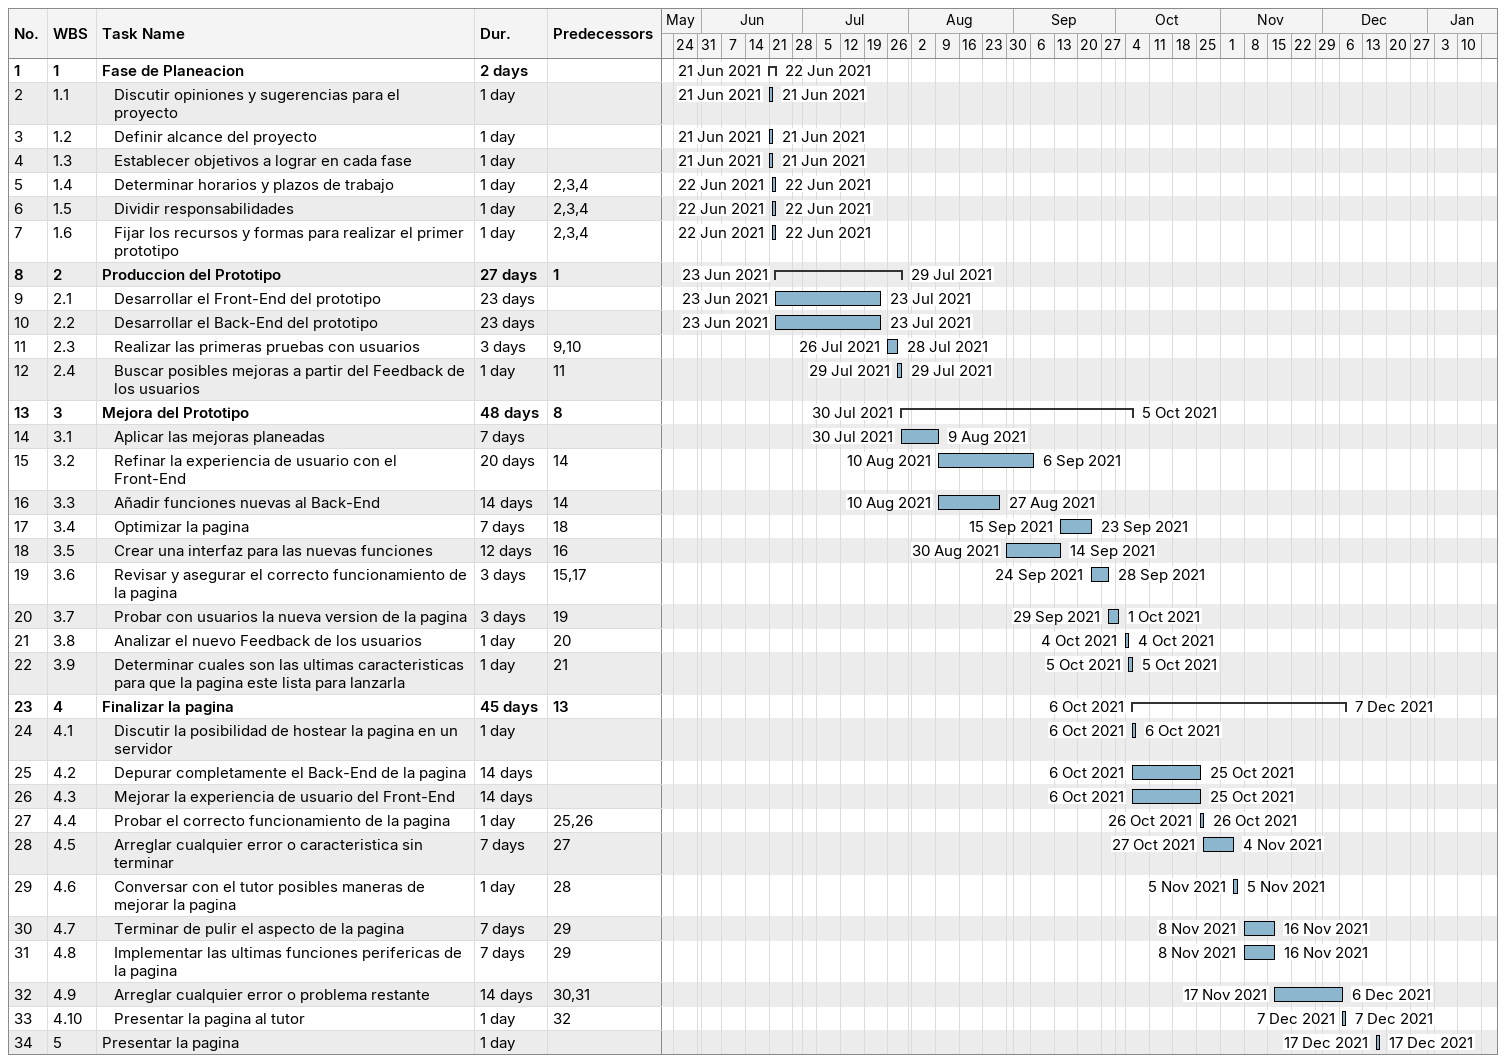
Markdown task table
| ID | WBS | Task | Duration | Start | Finish | Predecessors |
|---|---|---|---|---|---|---|
| 1 | 1 | **Fase de Planeacion** | 2d | 2021-06-21 | 2021-06-22 |  |
| 2 | 1.1 | Discutir opiniones y sugerencias para el proyecto | 1d | 2021-06-21 | 2021-06-21 |  |
| 3 | 1.2 | Definir alcance del proyecto | 1d | 2021-06-21 | 2021-06-21 |  |
| 4 | 1.3 | Establecer objetivos a lograr en cada fase | 1d | 2021-06-21 | 2021-06-21 |  |
| 5 | 1.4 | Determinar horarios y plazos de trabajo | 1d | 2021-06-22 | 2021-06-22 | 2, 3, 4 |
| 6 | 1.5 | Dividir responsabilidades | 1d | 2021-06-22 | 2021-06-22 | 2, 3, 4 |
| 7 | 1.6 | Fijar los recursos y formas para realizar el primer prototipo | 1d | 2021-06-22 | 2021-06-22 | 2, 3, 4 |
| 8 | 2 | **Produccion del Prototipo** | 27d | 2021-06-23 | 2021-07-29 | 1 |
| 9 | 2.1 | Desarrollar el Front-End del prototipo | 23d | 2021-06-23 | 2021-07-23 |  |
| 10 | 2.2 | Desarrollar el Back-End del prototipo | 23d | 2021-06-23 | 2021-07-23 |  |
| 11 | 2.3 | Realizar las primeras pruebas con usuarios | 3d | 2021-07-26 | 2021-07-28 | 9, 10 |
| 12 | 2.4 | Buscar posibles mejoras a partir del Feedback de los usuarios | 1d | 2021-07-29 | 2021-07-29 | 11 |
| 13 | 3 | **Mejora del Prototipo** | 48d | 2021-07-30 | 2021-10-05 | 8 |
| 14 | 3.1 | Aplicar las mejoras planeadas | 7d | 2021-07-30 | 2021-08-09 |  |
| 15 | 3.2 | Refinar la experiencia de usuario con el Front-End | 20d | 2021-08-10 | 2021-09-06 | 14 |
| 16 | 3.3 | Añadir funciones nuevas al Back-End | 14d | 2021-08-10 | 2021-08-27 | 14 |
| 17 | 3.4 | Optimizar la pagina | 7d | 2021-09-15 | 2021-09-23 | 18 |
| 18 | 3.5 | Crear una interfaz para las nuevas funciones | 12d | 2021-08-30 | 2021-09-14 | 16 |
| 19 | 3.6 | Revisar y asegurar el correcto funcionamiento de la pagina | 3d | 2021-09-24 | 2021-09-28 | 15, 17 |
| 20 | 3.7 | Probar con usuarios la nueva version de la pagina | 3d | 2021-09-29 | 2021-10-01 | 19 |
| 21 | 3.8 | Analizar el nuevo Feedback de los usuarios | 1d | 2021-10-04 | 2021-10-04 | 20 |
| 22 | 3.9 | Determinar cuales son las ultimas caracteristicas para que la pagina este lista para lanzarla | 1d | 2021-10-05 | 2021-10-05 | 21 |
| 23 | 4 | **Finalizar la pagina** | 45d | 2021-10-06 | 2021-12-07 | 13 |
| 24 | 4.1 | Discutir la posibilidad de hostear la pagina en un servidor | 1d | 2021-10-06 | 2021-10-06 |  |
| 25 | 4.2 | Depurar completamente el Back-End de la pagina | 14d | 2021-10-06 | 2021-10-25 |  |
| 26 | 4.3 | Mejorar la experiencia de usuario del Front-End | 14d | 2021-10-06 | 2021-10-25 |  |
| 27 | 4.4 | Probar el correcto funcionamiento de la pagina | 1d | 2021-10-26 | 2021-10-26 | 25, 26 |
| 28 | 4.5 | Arreglar cualquier error o caracteristica sin terminar | 7d | 2021-10-27 | 2021-11-04 | 27 |
| 29 | 4.6 | Conversar con el tutor posibles maneras de mejorar la pagina | 1d | 2021-11-05 | 2021-11-05 | 28 |
| 30 | 4.7 | Terminar de pulir el aspecto de la pagina | 7d | 2021-11-08 | 2021-11-16 | 29 |
| 31 | 4.8 | Implementar las ultimas funciones perifericas de la pagina | 7d | 2021-11-08 | 2021-11-16 | 29 |
| 32 | 4.9 | Arreglar cualquier error o problema restante | 14d | 2021-11-17 | 2021-12-06 | 30, 31 |
| 33 | 4.10 | Presentar la pagina al tutor | 1d | 2021-12-07 | 2021-12-07 | 32 |
| 34 | 5 | Presentar la pagina | 1d | 2021-12-17 | 2021-12-17 |  |
